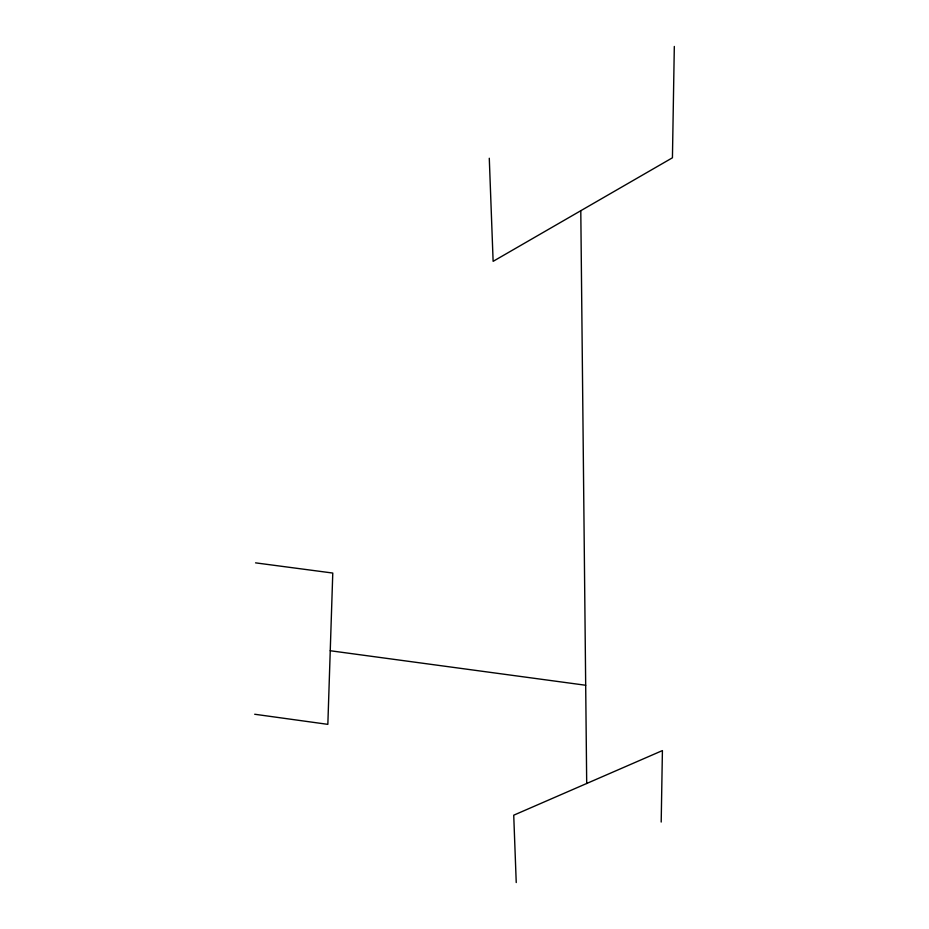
<?xml version="1.0" encoding="UTF-8"?>
<svg xmlns="http://www.w3.org/2000/svg" width="929" height="929" viewBox="0 0 929 929"><rect width="100%" height="100%" fill="white"/><g stroke="black" fill="none" stroke-linecap="round" stroke-linejoin="round"><path stroke-width="1.39" d="M661.193 822.049L662.412 750.586L513.725 815.197L516.234 882.55M674.315 46.45L672.433 157.791L493.125 261.339L489.281 158.244M255.556 562.858L332.779 573.054L327.844 724.353L254.685 714.25M330.236 650.741L585.688 685.254M580.788 210.72L586.698 783.484"/></g></svg>
